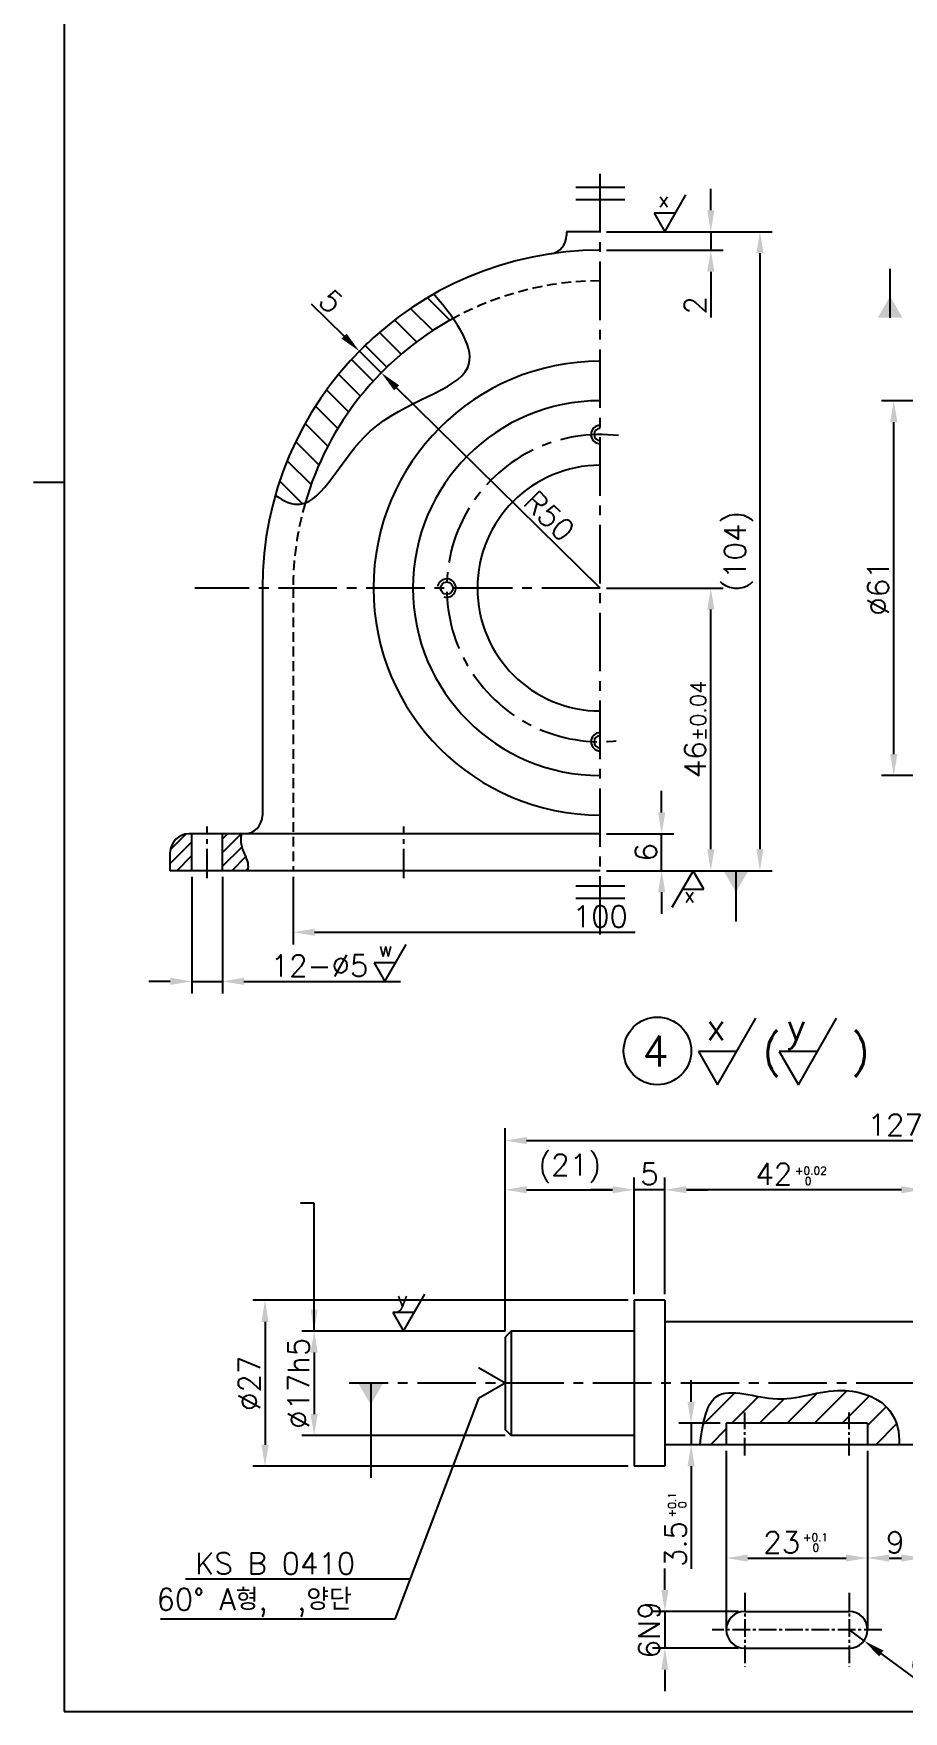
# Model space of a CAD drawing. Header units: millimetres. Extents: x 5 to 589, y 5 to 424.
# Drawn here: x 5 to 146.6, y 10 to 283.1 of the extents above; entities that cross this region are included whole.
import ezdxf

# ---------------------------------------------------------------- set-up
doc = ezdxf.new("R2010")
doc.units = ezdxf.units.MM
doc.header["$LTSCALE"] = 0.5
doc.linetypes.add('CENTER2', pattern=[28.575000000000003, 19.05, -3.175, 3.175, -3.175])
doc.linetypes.add('HIDDEN2', pattern=[4.762499999999999, 3.175, -1.5875])
doc.layers.get('0').update_dxf_attribs({"color": 4})
for name, color, linetype in [('cen', 1, 'CENTER2'), ('dim', 1, 'Continuous'), ('hid', 2, 'HIDDEN2'), ('hsp', 7, 'Continuous'), ('mod', 3, 'Continuous'), ('sg', 7, 'Continuous'), ('sm', 1, 'Continuous'), ('txt', 2, 'Continuous')]:
    doc.layers.add(name, color=color, linetype=linetype)
doc.styles.get("Standard").update_dxf_attribs({"font": 'romans.shx', "bigfont": 'whgtxt.shx'})
doc.dimstyles.new('dt', dxfattribs={"dimtxt": 3.5, "dimasz": 3.5, "dimexe": 2, "dimexo": 1, "dimgap": 0.8, "dimtad": 1, "dimdec": 1, "dimdsep": 46, "dimtxsty": 'Standard', "dimcen": 0, "dimclrt": 2, "dimadec": 0, "dimazin": 0, "dimtfac": 1, "dimtdec": 1, "dimtmove": 0, "dimatfit": 3, "dimldrblk": 'DATUMFILLED', "dimfxl": 0, "dimarcsym": 0})
doc.dimstyles.new('ISO-25', dxfattribs={"dimtxt": 3.5, "dimasz": 3.5, "dimexe": 2, "dimexo": 1, "dimgap": 0.8, "dimtad": 1, "dimdec": 1, "dimdsep": 46, "dimtxsty": 'Standard', "dimcen": 0, "dimclrt": 2, "dimadec": 0, "dimazin": 0, "dimtfac": 1, "dimtdec": 1, "dimtmove": 0, "dimatfit": 3, "dimfxl": 0, "dimarcsym": 0})
doc.dimstyles.new('pi', dxfattribs={"dimtxt": 3.5, "dimasz": 3.5, "dimexe": 2, "dimexo": 1, "dimgap": 0.8, "dimtad": 1, "dimdec": 1, "dimdsep": 46, "dimtxsty": 'Standard', "dimcen": 0, "dimclrt": 2, "dimadec": 0, "dimazin": 0, "dimtfac": 1, "dimtdec": 1, "dimtmove": 0, "dimatfit": 3, "dimfxl": 0, "dimarcsym": 0})

# ---------------------------------------------------------------- blocks, each defined once
blk = doc.blocks.new('*D36')
at = {"layer": 'Defpoints', "color": 0}
for p in [(145.0547796269655, 223.3240043358399), (185.0547796269656, 223.3240043358399), (185.0547796269657, 162.3240043358399)]:
    blk.add_point(p, dxfattribs=at)
at = {"layer": 'dim', "color": 0, "lineweight": -2}
for p, q in [((184.0547796269656, 223.3240043358399), (143.0547796269655, 223.3240043358399)), ((145.0547796269655, 165.8240043358399), (145.0547796269655, 219.8240043358399)), ((184.0547796269657, 162.3240043358399), (143.0547796269655, 162.3240043358399))]:
    blk.add_line(p, q, dxfattribs=at)
at = {"layer": 'dim', "color": 0}
for points in [[(144.4714462936322, 219.8240043358399), (145.6381129602989, 219.8240043358399), (145.0547796269655, 223.3240043358399)], [(144.4714462936322, 165.8240043358399), (145.6381129602989, 165.8240043358399), (145.0547796269655, 162.3240043358399)]]:
    blk.add_solid(points, dxfattribs=at)
at = {"layer": 'dim', "color": 2, "insert": (142.5047796269655, 192.82400433584), "char_height": 3.5, "attachment_point": 5, "rotation": 90}
blk.add_mtext('%%c61', dxfattribs=at)
blk = doc.blocks.new('*D37')
at = {"layer": 'Defpoints', "color": 0}
for p in [(97.26246210326553, 152.82400433584), (107.2624621032655, 152.82400433584), (97.26246210326553, 146.82400433584)]:
    blk.add_point(p, dxfattribs=at)
at = {"layer": 'dim', "color": 0, "lineweight": -2}
for p, q in [((107.2624621032655, 156.32400433584), (107.2624621032655, 159.82400433584)), ((98.26246210326553, 152.82400433584), (109.2624621032655, 152.82400433584)), ((107.2624621032655, 146.82400433584), (107.2624621032655, 152.82400433584)), ((98.26246210326553, 146.82400433584), (109.2624621032655, 146.82400433584)), ((107.2624621032655, 143.32400433584), (107.2624621032655, 139.82400433584))]:
    blk.add_line(p, q, dxfattribs=at)
at = {"layer": 'dim', "color": 0}
for points in [[(106.6791287699322, 156.32400433584), (107.8457954365989, 156.32400433584), (107.2624621032655, 152.82400433584)], [(106.6791287699322, 143.32400433584), (107.8457954365989, 143.32400433584), (107.2624621032655, 146.82400433584)]]:
    blk.add_solid(points, dxfattribs=at)
at = {"layer": 'dim', "color": 2, "insert": (104.7124621032655, 149.82400433584), "char_height": 3.5, "attachment_point": 5, "rotation": 90}
blk.add_mtext('6', dxfattribs=at)
blk = doc.blocks.new('*D38')
at = {"layer": 'Defpoints', "color": 0}
for p in [(97.26246210326553, 192.82400433584), (115.2624621032655, 192.82400433584), (97.26246210326553, 146.82400433584)]:
    blk.add_point(p, dxfattribs=at)
at = {"layer": 'dim', "color": 0, "lineweight": -2}
for p, q in [((98.26246210326553, 192.82400433584), (117.2624621032655, 192.82400433584)), ((115.2624621032655, 150.32400433584), (115.2624621032655, 189.32400433584)), ((98.26246210326553, 146.82400433584), (117.2624621032655, 146.82400433584))]:
    blk.add_line(p, q, dxfattribs=at)
at = {"layer": 'dim', "color": 0}
for points in [[(114.6791287699322, 189.32400433584), (115.8457954365988, 189.32400433584), (115.2624621032655, 192.82400433584)], [(114.6791287699322, 150.32400433584), (115.8457954365988, 150.32400433584), (115.2624621032655, 146.82400433584)]]:
    blk.add_solid(points, dxfattribs=at)
at = {"layer": 'dim', "color": 2, "insert": (112.7124621032655, 169.82400433584), "char_height": 3.5, "attachment_point": 5, "rotation": 90}
blk.add_mtext('46{\\H0.71429x;\\C1;%%P0.04}', dxfattribs=at)
blk = doc.blocks.new('*D39')
at = {"layer": 'Defpoints', "color": 0}
for p in [(97.2624621032655, 250.82400433584), (97.2624621032655, 247.8240043358399), (115.2624621032655, 247.8240043358399)]:
    blk.add_point(p, dxfattribs=at)
at = {"layer": 'dim', "color": 0, "lineweight": -2}
for p, q in [((115.2624621032655, 254.32400433584), (115.2624621032655, 257.82400433584)), ((98.2624621032655, 250.82400433584), (117.2624621032655, 250.82400433584)), ((115.2624621032655, 250.82400433584), (115.2624621032655, 247.8240043358399)), ((98.2624621032655, 247.8240043358399), (117.2624621032655, 247.8240043358399)), ((115.2624621032655, 244.3240043358399), (115.2624621032655, 236.8906710025066))]:
    blk.add_line(p, q, dxfattribs=at)
at = {"layer": 'dim', "color": 0}
for points in [[(114.6791287699322, 254.32400433584), (115.8457954365989, 254.32400433584), (115.2624621032655, 250.82400433584)], [(114.6791287699322, 244.3240043358399), (115.8457954365989, 244.3240043358399), (115.2624621032655, 247.8240043358399)]]:
    blk.add_solid(points, dxfattribs=at)
at = {"layer": 'dim', "color": 2, "insert": (112.7124621032655, 238.8573376691733), "char_height": 3.5, "attachment_point": 5, "rotation": 90}
blk.add_mtext('2', dxfattribs=at)
blk = doc.blocks.new('*D40')
at = {"layer": 'Defpoints', "color": 0}
for p in [(97.2624621032655, 250.82400433584), (97.26246210326553, 146.82400433584), (123.2624621032655, 146.82400433584)]:
    blk.add_point(p, dxfattribs=at)
at = {"layer": 'dim', "color": 0, "lineweight": -2}
for p, q in [((98.2624621032655, 250.82400433584), (125.2624621032656, 250.82400433584)), ((123.2624621032656, 247.32400433584), (123.2624621032655, 150.32400433584)), ((98.26246210326553, 146.82400433584), (125.2624621032655, 146.82400433584))]:
    blk.add_line(p, q, dxfattribs=at)
at = {"layer": 'dim', "color": 0}
for points in [[(122.6791287699322, 247.32400433584), (123.8457954365989, 247.32400433584), (123.2624621032656, 250.82400433584)], [(122.6791287699322, 150.32400433584), (123.8457954365989, 150.32400433584), (123.2624621032655, 146.82400433584)]]:
    blk.add_solid(points, dxfattribs=at)
at = {"layer": 'dim', "color": 2, "insert": (119.7957954365989, 198.82400433584), "char_height": 3.5, "attachment_point": 5, "rotation": 90}
blk.add_mtext('(104)', dxfattribs=at)
blk = doc.blocks.new('*D67')
at = {"layer": 'Defpoints', "color": 0}
for p in [(82.78349552004147, 71.9087808148081), (50.68631745723587, 54.9087808148081), (82.78349552004147, 54.9087808148081)]:
    blk.add_point(p, dxfattribs=at)
at = {"layer": 'dim', "color": 0, "lineweight": -2}
for p, q in [((81.78349552004147, 71.9087808148081), (48.68631745723587, 71.9087808148081)), ((50.68631745723587, 68.4087808148081), (50.68631745723587, 58.4087808148081)), ((81.78349552004147, 54.9087808148081), (48.68631745723587, 54.9087808148081))]:
    blk.add_line(p, q, dxfattribs=at)
at = {"layer": 'dim', "color": 0}
for points in [[(50.10298412390254, 68.4087808148081), (51.26965079056921, 68.4087808148081), (50.68631745723587, 71.9087808148081)], [(50.10298412390254, 58.4087808148081), (51.26965079056921, 58.4087808148081), (50.68631745723587, 54.9087808148081)]]:
    blk.add_solid(points, dxfattribs=at)
at = {"layer": 'dim', "color": 2, "insert": (48.13631745723587, 63.40878081480811), "char_height": 3.5, "attachment_point": 5, "rotation": 90}
blk.add_mtext('%%c17h5', dxfattribs=at)
blk = doc.blocks.new('*D68')
at = {"layer": 'Defpoints', "color": 0}
for p in [(102.7834955200415, 76.9087808148081), (42.68631745723587, 49.90878081480812), (102.7834955200415, 49.9087808148081)]:
    blk.add_point(p, dxfattribs=at)
at = {"layer": 'dim', "color": 0, "lineweight": -2}
for p, q in [((101.7834955200415, 76.9087808148081), (40.68631745723587, 76.90878081480811)), ((42.68631745723587, 73.40878081480811), (42.68631745723587, 53.40878081480812)), ((101.7834955200415, 49.9087808148081), (40.68631745723587, 49.90878081480812))]:
    blk.add_line(p, q, dxfattribs=at)
at = {"layer": 'dim', "color": 0}
for points in [[(42.10298412390254, 73.40878081480811), (43.26965079056921, 73.40878081480811), (42.68631745723587, 76.90878081480811)], [(42.10298412390254, 53.40878081480812), (43.26965079056921, 53.40878081480812), (42.68631745723587, 49.90878081480812)]]:
    blk.add_solid(points, dxfattribs=at)
at = {"layer": 'dim', "color": 2, "insert": (40.13631745723587, 63.40878081480813), "char_height": 3.5, "attachment_point": 5, "rotation": 90}
blk.add_mtext('%%c27', dxfattribs=at)
blk = doc.blocks.new('*D74')
at = {"layer": 'Defpoints', "color": 0}
for p in [(140.7834955200415, 53.4087808148081), (149.7834955200415, 54.4087808148081), (149.7834955200415, 34.96564548674496)]:
    blk.add_point(p, dxfattribs=at)
at = {"layer": 'dim', "color": 0, "lineweight": -2}
for p, q in [((140.7834955200415, 52.4087808148081), (140.7834955200415, 32.96564548674496)), ((149.7834955200415, 53.4087808148081), (149.7834955200415, 32.96564548674496)), ((144.2834955200415, 34.96564548674496), (146.2834955200415, 34.96564548674496))]:
    blk.add_line(p, q, dxfattribs=at)
at = {"layer": 'dim', "color": 0}
for points in [[(144.2834955200415, 35.5489788200783), (144.2834955200415, 34.38231215341163), (140.7834955200415, 34.96564548674496)], [(146.2834955200415, 35.5489788200783), (146.2834955200415, 34.38231215341163), (149.7834955200415, 34.96564548674496)]]:
    blk.add_solid(points, dxfattribs=at)
at = {"layer": 'dim', "color": 2, "insert": (145.2834955200415, 37.51564548674496), "char_height": 3.5, "attachment_point": 5}
blk.add_mtext('9', dxfattribs=at)
blk = doc.blocks.new('*D83')
at = {"layer": 'Defpoints', "color": 0}
for p in [(102.7834955200415, 94.9087808148081), (102.7834955200415, 76.9087808148081), (107.7834955200415, 76.9087808148081)]:
    blk.add_point(p, dxfattribs=at)
at = {"layer": 'dim', "color": 0, "lineweight": -2}
for p, q in [((102.7834955200415, 77.9087808148081), (102.7834955200415, 96.9087808148081)), ((107.7834955200415, 77.9087808148081), (107.7834955200415, 96.9087808148081)), ((99.28349552004147, 94.9087808148081), (95.78349552004147, 94.9087808148081)), ((107.7834955200415, 94.9087808148081), (102.7834955200415, 94.9087808148081)), ((111.2834955200415, 94.9087808148081), (114.7834955200415, 94.9087808148081))]:
    blk.add_line(p, q, dxfattribs=at)
at = {"layer": 'dim', "color": 0}
for points in [[(99.28349552004147, 95.49211414814143), (99.28349552004147, 94.32544748147477), (102.7834955200415, 94.9087808148081)], [(111.2834955200415, 95.49211414814143), (111.2834955200415, 94.32544748147477), (107.7834955200415, 94.9087808148081)]]:
    blk.add_solid(points, dxfattribs=at)
at = {"layer": 'dim', "color": 2, "insert": (105.2834955200415, 97.4587808148081), "char_height": 3.5, "attachment_point": 5}
blk.add_mtext('5', dxfattribs=at)
blk = doc.blocks.new('*D84')
at = {"layer": 'Defpoints', "color": 0}
for p in [(102.7834955200415, 94.9087808148081), (102.7834955200415, 76.9087808148081), (81.78349552004147, 70.9087808148081)]:
    blk.add_point(p, dxfattribs=at)
at = {"layer": 'dim', "color": 0, "lineweight": -2}
for p, q in [((81.78349552004147, 71.9087808148081), (81.78349552004147, 96.9087808148081)), ((102.7834955200415, 77.9087808148081), (102.7834955200415, 96.9087808148081)), ((85.28349552004147, 94.9087808148081), (99.28349552004147, 94.9087808148081))]:
    blk.add_line(p, q, dxfattribs=at)
at = {"layer": 'dim', "color": 0}
for points in [[(85.28349552004147, 95.49211414814143), (85.28349552004147, 94.32544748147477), (81.78349552004147, 94.9087808148081)], [(99.28349552004147, 95.49211414814143), (99.28349552004147, 94.32544748147477), (102.7834955200415, 94.9087808148081)]]:
    blk.add_solid(points, dxfattribs=at)
at = {"layer": 'dim', "color": 2, "insert": (92.28349552004147, 98.37544748147477), "char_height": 3.5, "attachment_point": 5}
blk.add_mtext('(21)', dxfattribs=at)
blk = doc.blocks.new('*D85')
at = {"layer": 'Defpoints', "color": 0}
for p in [(208.7834955200415, 102.9087808148081), (81.78349552004147, 70.9087808148081), (208.7834955200415, 70.9087808148081)]:
    blk.add_point(p, dxfattribs=at)
at = {"layer": 'dim', "color": 0, "lineweight": -2}
for p, q in [((81.78349552004147, 71.9087808148081), (81.78349552004147, 104.9087808148081)), ((208.7834955200415, 71.9087808148081), (208.7834955200415, 104.9087808148081)), ((85.28349552004147, 102.9087808148081), (205.2834955200415, 102.9087808148081))]:
    blk.add_line(p, q, dxfattribs=at)
at = {"layer": 'dim', "color": 0}
for points in [[(85.28349552004147, 103.4921141481414), (85.28349552004147, 102.3254474814748), (81.78349552004147, 102.9087808148081)], [(205.2834955200415, 103.4921141481414), (205.2834955200415, 102.3254474814748), (208.7834955200415, 102.9087808148081)]]:
    blk.add_solid(points, dxfattribs=at)
at = {"layer": 'dim', "color": 2, "insert": (145.2834955200415, 105.4587808148081), "char_height": 3.5, "attachment_point": 5}
blk.add_mtext('127', dxfattribs=at)
blk = doc.blocks.new('*D86')
at = {"layer": 'Defpoints', "color": 0}
for p in [(120.7834955200415, 26.28909229278065), (107.7834955200415, 20.28909229278065), (120.7834955200415, 20.28909229278065)]:
    blk.add_point(p, dxfattribs=at)
at = {"layer": 'dim', "color": 0, "lineweight": -2}
for p, q in [((107.7834955200415, 29.78909229278065), (107.7834955200415, 33.28909229278066)), ((119.7834955200415, 26.28909229278065), (105.7834955200415, 26.28909229278065)), ((107.7834955200415, 26.28909229278065), (107.7834955200415, 20.28909229278065)), ((119.7834955200415, 20.28909229278065), (105.7834955200415, 20.28909229278065)), ((107.7834955200415, 16.78909229278065), (107.7834955200415, 13.28909229278066))]:
    blk.add_line(p, q, dxfattribs=at)
at = {"layer": 'dim', "color": 0}
for points in [[(107.2001621867081, 29.78909229278065), (108.3668288533748, 29.78909229278065), (107.7834955200415, 26.28909229278065)], [(107.2001621867081, 16.78909229278065), (108.3668288533748, 16.78909229278065), (107.7834955200415, 20.28909229278065)]]:
    blk.add_solid(points, dxfattribs=at)
at = {"layer": 'dim', "color": 2, "insert": (105.2334955200415, 23.28909229278067), "char_height": 3.5, "attachment_point": 5, "rotation": 90}
blk.add_mtext('6N9', dxfattribs=at)
blk = doc.blocks.new('*D87')
at = {"layer": 'Defpoints', "color": 0}
for p in [(137.7834955200415, 23.28909229278063), (140.1989784640441, 21.50992334430182)]:
    blk.add_point(p, dxfattribs=at)
at = {"layer": 'dim', "color": 0, "lineweight": -2}
for p, q in [((137.7834955200415, 23.28909229278063), (140.1989784640441, 21.50992334430182)), ((152.6252962759695, 12.35708753157127), (143.017041898714, 19.43422623774306))]:
    blk.add_line(p, q, dxfattribs=at)
at = {"layer": 'dim', "color": 0}
blk.add_solid([(143.3629914164738, 19.90390347685471), (142.6710923809542, 18.96454899863141), (140.1989784640441, 21.50992334430182)], dxfattribs=at)
at = {"layer": 'dim', "color": 2, "insert": (151.2861293673635, 17.64903306666989), "char_height": 3.5, "attachment_point": 5, "rotation": 323.6258050299211}
blk.add_mtext('(R)', dxfattribs=at)
blk = doc.blocks.new('*D111')
at = {"layer": 'Defpoints', "color": 0}
for p in [(58.04219028832536, 231.382664566224), (58.04219028832539, 231.3826645662241), (61.60766954422901, 227.8773318180073)]:
    blk.add_point(p, dxfattribs=at)
at = {"layer": 'dim', "color": 0, "lineweight": -2}
for p, q in [((55.54635480919283, 233.8363974899758), (50.24567564874941, 239.0476588423247)), ((58.7432568379687, 232.0957604174048), (59.44432338761207, 232.8088562685855)), ((61.60766954422901, 227.8773318180073), (58.04219028832539, 231.3826645662241)), ((62.30873609387235, 228.5904276691881), (63.0098026435157, 229.3035235203688)), ((64.10350502336156, 225.4235988942556), (66.5993405024941, 222.9698659705039))]:
    blk.add_line(p, q, dxfattribs=at)
at = {"layer": 'dim', "color": 0}
for points in [[(55.9553102964848, 234.2523700698312), (55.13739932190087, 233.4204249101204), (58.04219028832539, 231.3826645662241)], [(64.51246051065353, 225.839571474111), (63.6945495360696, 225.0076263144002), (61.60766954422901, 227.8773318180073)]]:
    blk.add_solid(points, dxfattribs=at)
at = {"layer": 'dim', "color": 2, "insert": (53.43581719099541, 239.487289048537), "char_height": 3.5, "attachment_point": 5, "rotation": 315.4873638171556}
blk.add_mtext('5', dxfattribs=at)
blk = doc.blocks.new('_DatumFilled')
at = {"color": 0, "linetype": 'ByBlock'}
blk.add_solid([(0, 0.57735027), (-1, 0), (0, -0.57735027)], dxfattribs=at)

msp = doc.modelspace()

# ---------------------------------------------------------------- hatches: boundary and pattern name
at = {"layer": 'hsp'}
h = msp.add_hatch(dxfattribs=at)
h.set_pattern_fill('ANSI31', color=256, angle=90, style=0)
h.set_pattern_definition([(135, (-60.93118701661933, 55.85282459361065), (-2.245064030267288, -2.245064030267288), [])])
edge = h.paths.add_edge_path()
edge.add_spline(control_points=[(73.29487602938212, 236.7051485528153), (72.39923472188434, 237.9818546676889), (71.32986186575368, 239.3155856778855), (70.15953271260986, 240.6824541482305)], knot_values=[59.16561264151659, 59.16561264151659, 59.16561264151659, 59.16561264151659, 63.46971076993881, 63.46971076993881, 63.46971076993881, 63.46971076993881], degree=3, periodic=0)
edge.add_arc((97.26246210326553, 192.82400433584), 54.99999999999996, 119.5235024524826, 164.0731067236204)
edge.add_spline(control_points=[(44.37376835146941, 207.9165877206923), (45.81599505522546, 206.9239812780147), (47.47766936173448, 206.2284963440513), (48.95806859331739, 206.5693142123671), (49.21448174626698, 206.6584390410774)], knot_values=[7.902582469542152, 7.902582469542152, 7.902582469542152, 7.902582469542152, 13.24080042738126, 14.38293565253486, 14.38293565253486, 14.38293565253486, 14.38293565253486], degree=3, periodic=0)
edge.add_arc((97.26246210326553, 192.82400433584), 49.99999999999996, 118.64307048046979, 163.9373253843087, ccw=False)
h = msp.add_hatch(dxfattribs=at)
h.set_pattern_fill('ANSI31', color=256, scale=0.5, style=0)
h.set_pattern_definition([(45, (0, 15.24394818033329), (-1.122532015133644, 1.122532015133644), [])])
h.paths.add_polyline_path([(30.76246210326563, 152.8240043358399), (30.26246210326553, 152.82400433584, 0.4142135623730951), (27.26246210326553, 149.82400433584), (27.26246210326553, 146.82400433584), (30.76246210326563, 146.82400433584)])
edge = h.paths.add_edge_path()
edge.add_spline(control_points=[(39.83153353761352, 146.82400433584), (39.90004363730144, 147.107810783716), (40.04098678949565, 148.3814422573063), (38.71924389237574, 150.3470636744917), (38.72526059855873, 152.1037709454371), (38.82818898290982, 152.8240043358351)], knot_values=[2.516984567645348, 2.516984567645348, 2.516984567645348, 2.516984567645348, 3.42928651077905, 6.605731268850412, 8.777596521693749, 8.777596521693749, 8.777596521693749, 8.777596521693749], degree=3, periodic=0)
edge.add_line((38.82818898291028, 152.82400433584), (35.76246210326563, 152.82400433584))
edge.add_line((35.76246210326563, 152.82400433584), (35.76246210326563, 146.82400433584))
edge.add_line((35.76246210326563, 146.82400433584), (39.83153353761352, 146.82400433584))
h = msp.add_hatch(dxfattribs=at)
h.set_pattern_fill('ANSI31', color=256, style=0)
h.set_pattern_definition([(45, (-43.84938332287857, -15.83830743900899), (-2.245064030267288, 2.245064030267288), [])])
edge = h.paths.add_edge_path()
edge.add_line((140.7834955200415, 56.9087808148081), (140.7834955200415, 53.40878081480809))
edge.add_line((140.7834955200415, 53.40878081480809), (145.9065120695909, 53.40878081480809))
edge.add_spline(control_points=[(145.906512069591, 53.4087808148082), (146.0646218026752, 55.34024384392444), (144.8312313030504, 60.47340539789681), (135.2593332071888, 63.60581318751647), (126.728744609272, 59.12870093538797), (116.4922881128599, 63.49064500265101), (114.0190972107593, 57.5732110051934), (113.6817537107518, 55.00203491550199), (113.5407216394947, 53.40878081480808)], knot_values=[1.461078346155688, 1.461078346155688, 1.461078346155688, 1.461078346155688, 7.132027719533014, 15.55907571445913, 26.93877718310541, 36.56996816641263, 39.52467238084156, 44.39707335124444, 44.39707335124444, 44.39707335124444, 44.39707335124444], degree=3, periodic=0)
edge.add_line((113.5407216394947, 53.40878081480809), (117.7834955200415, 53.40878081480808))
edge.add_line((117.7834955200415, 53.40878081480808), (117.7834955200415, 56.9087808148081))
edge.add_line((117.7834955200415, 56.9087808148081), (140.7834955200415, 56.9087808148081))

# ---------------------------------------------------------------- linework, layer by layer
for p, q in [((10, 410), (10, 10)), ((10, 10), (584, 10))]:
    msp.add_line(p, q)
at = {"layer": 'cen'}
for p, q in [((97.26246210326553, 136.42400433584), (97.2624621032655, 261.2240043358399)), ((97.26246210326553, 192.82400433584), (31.26246210326556, 192.82400433584)), ((234.1834955200414, 63.4087808148081), (56.38349552004145, 63.4087808148081))]:
    msp.add_line(p, q, dxfattribs=at)
at = {"layer": 'cen', "ltscale": 0.5}
for p, q in [((33.26246210326565, 145.62400433584), (33.26246210326565, 154.0240043358399)), ((65.26246210326562, 145.62400433584), (65.26246210326562, 154.02400433584))]:
    msp.add_line(p, q, dxfattribs=at)
at = {"layer": 'cen', "ltscale": 0.3}
for p, q in [((120.7834955200415, 51.6587808148081), (120.7834955200415, 58.6587808148081)), ((137.7834955200415, 51.6587808148081), (137.7834955200415, 58.6587808148081)), ((120.7834955200415, 29.28909229278065), (120.7834955200415, 17.28909229278065)), ((137.7834955200415, 29.28909229278065), (137.7834955200415, 17.28909229278065)), ((143.0834955200415, 23.28909229278065), (115.4834955200415, 23.28909229278065))]:
    msp.add_line(p, q, dxfattribs=at)
at = {"layer": 'cen'}
msp.add_arc((97.26246210326553, 192.82400433584), 24.99999999999997, 83.12450645843013, 276.8754935415699, dxfattribs=at)
at = {"layer": 'dim'}
for p, q in [((97.26246210326553, 192.8240043358397), (64.1035050233615, 225.4235988942556)), ((30.76246210326563, 145.82400433584), (30.76246210326563, 126.82400433584)), ((35.76246210326563, 145.82400433584), (35.76246210326563, 126.82400433584)), ((47.26246210326556, 145.82400433584), (47.26246210326556, 134.82400433584)), ((50.76246210326556, 136.82400433584), (102.9410168796967, 136.82400433584)), ((27.26246210326563, 128.82400433584), (23.76246210326563, 128.82400433584)), ((30.76246210326563, 128.82400433584), (35.76246210326563, 128.82400433584)), ((39.26246210326563, 128.82400433584), (64.76167920206899, 128.82400433584)), ((107.7834955200415, 77.9087808148081), (107.7834955200415, 96.9087808148081)), ((146.2834955200415, 94.9087808148081), (111.2834955200415, 94.9087808148081)), ((112.0576024050047, 60.4087808148081), (112.0576024050047, 63.9087808148081)), ((77.45336850111927, 60.9087808148081), (63.84095620091139, 25.02198353995278)), ((116.7834955200415, 56.9087808148081), (110.0576024050047, 56.9087808148081)), ((112.0576024050047, 56.9087808148081), (112.0576024050047, 53.40878081480808)), ((112.5407216394947, 53.40878081480808), (110.0576024050047, 53.40878081480808)), ((117.7834955200415, 52.4087808148081), (117.7834955200415, 23.28909229278065)), ((140.7834955200415, 52.4087808148081), (140.7834955200415, 23.28909229278065)), ((112.0576024050047, 49.90878081480808), (112.0576024050047, 33.19544748147476)), ((121.2834955200415, 34.96564548674496), (137.2834955200415, 34.96564548674496)), ((66.30834539261718, 31.5268332145077), (29.7145652863037, 31.5268332145077)), ((59.77650030276064, 25.02198353995277), (25.67441696942731, 25.02198353995277)), ((63.84095620091139, 25.02198353995278), (59.77650030276064, 25.02198353995277))]:
    msp.add_line(p, q, dxfattribs=at)
for points in [[(64.51246051065347, 225.839571474111), (63.69454953606954, 225.0076263144002), (61.60766954422895, 227.8773318180073)], [(50.76246210326556, 137.4073376691733), (50.76246210326556, 136.2406710025066), (47.26246210326556, 136.82400433584)], [(27.26246210326563, 129.4073376691733), (27.26246210326563, 128.2406710025066), (30.76246210326563, 128.82400433584)], [(39.26246210326563, 129.4073376691733), (39.26246210326563, 128.2406710025066), (35.76246210326563, 128.82400433584)], [(111.2834955200415, 95.49211414814143), (111.2834955200415, 94.32544748147477), (107.7834955200415, 94.9087808148081)], [(146.2834955200415, 95.49211414814143), (146.2834955200415, 94.32544748147477), (149.7834955200415, 94.9087808148081)], [(111.4742690716713, 60.4087808148081), (112.640935738338, 60.4087808148081), (112.0576024050047, 56.9087808148081)], [(111.4742690716713, 49.90878081480808), (112.640935738338, 49.90878081480808), (112.0576024050047, 53.40878081480808)], [(121.2834955200415, 35.54897882007829), (121.2834955200415, 34.38231215341163), (117.7834955200415, 34.96564548674496)], [(137.2834955200415, 35.54897882007829), (137.2834955200415, 34.38231215341163), (140.7834955200415, 34.96564548674496)]]:
    msp.add_solid(points, dxfattribs=at)
at = {"layer": 'hid'}
msp.add_line((47.26246210326556, 192.82400433584), (47.26246210326556, 146.82400433584), dxfattribs=at)
for start, end in [(90, 118.6430704804696), (163.9373253843116, 180)]:
    msp.add_arc((97.26246210326553, 192.82400433584), 49.99999999999997, start, end, dxfattribs=at)
at = {"layer": 'hsp'}
for points, knots in [([(44.37376835146941, 207.9165877206923), (45.81599505522546, 206.9239812780147), (51.39723339360005, 204.5879836869146), (58.01533059774678, 222.0964901418541), (80.65110535383917, 226.1350372604877), (74.19215045842412, 235.9726184281678), (70.15953271260986, 240.6824541482305)], [7.902582469542152, 7.902582469542152, 7.902582469542152, 7.902582469542152, 13.24080042738126, 29.66881878278937, 48.63902621783987, 63.46971076993881, 63.46971076993881, 63.46971076993881, 63.46971076993881]), ([(38.82818898290982, 152.8240043358351), (38.72526059855873, 152.1037709454371), (38.71924389237574, 150.3470636744917), (40.04098678949565, 148.3814422573063), (39.90004363730144, 147.107810783716), (39.83153353761352, 146.82400433584)], [2.516984567645348, 2.516984567645348, 2.516984567645348, 2.516984567645348, 4.688849820488685, 7.865294578560047, 8.777596521693749, 8.777596521693749, 8.777596521693749, 8.777596521693749]), ([(113.5407216394947, 53.40878081480808), (113.6817537107518, 55.00203491550199), (114.0190972107593, 57.5732110051934), (116.4922881128599, 63.49064500265101), (126.728744609272, 59.12870093538797), (135.2593332071888, 63.60581318751647), (144.8312313030504, 60.47340539789681), (146.0646218026752, 55.34024384392444), (145.906512069591, 53.4087808148082)], [1.461078346155686, 1.461078346155686, 1.461078346155686, 1.461078346155686, 6.333479316558576, 9.288183530987503, 18.91937451429472, 30.299075982941, 38.72612397786712, 44.39707335124444, 44.39707335124444, 44.39707335124444, 44.39707335124444])]:
    msp.add_open_spline(points, degree=3, knots=knots, dxfattribs=at)
at = {"layer": 'mod'}
for p, q in [((97.2624621032655, 250.82400433584), (91.76246210326559, 250.82400433584)), ((91.76246210326559, 250.82400433584), (91.76246210326559, 250.1977788325557)), ((10, 210), (5, 210)), ((42.26246210326556, 192.82400433584), (42.26246210326553, 155.82400433584)), ((97.26246210326553, 152.82400433584), (30.26246210326553, 152.82400433584)), ((30.76246210326563, 146.82400433584), (30.76246210326563, 152.82400433584)), ((35.76246210326563, 146.82400433584), (35.76246210326563, 152.82400433584)), ((27.26246210326553, 146.82400433584), (27.26246210326553, 149.82400433584)), ((97.26246210326553, 146.82400433584), (27.26246210326553, 146.82400433584)), ((116.347231272347, 112.00515176515), (122.5752312723469, 122.80515176515)), ((129.5152423209097, 112.00515176515), (135.7432423209095, 122.80515176515)), ((119.4612312723469, 117.40515176515), (113.233231272347, 117.40515176515)), ((113.233231272347, 117.40515176515), (116.347231272347, 112.00515176515)), ((132.6292423209096, 117.40515176515), (126.4012423209097, 117.40515176515)), ((126.4012423209097, 117.40515176515), (129.5152423209097, 112.00515176515)), ((107.7834955200415, 76.9087808148081), (102.7834955200415, 76.9087808148081)), ((102.7834955200415, 76.9087808148081), (102.7834955200415, 49.9087808148081)), ((107.7834955200415, 76.9087808148081), (107.7834955200415, 49.9087808148081)), ((82.78349552004147, 71.9087808148081), (81.78349552004147, 70.9087808148081)), ((102.7834955200415, 71.9087808148081), (82.78349552004147, 71.9087808148081)), ((82.78349552004147, 71.9087808148081), (82.78349552004147, 54.9087808148081)), ((148.7834955200415, 73.4087808148081), (107.7834955200415, 73.4087808148081)), ((81.78349552004147, 70.9087808148081), (81.78349552004147, 55.9087808148081)), ((81.78349552004147, 63.4087808148081), (77.45336850111927, 65.9087808148081)), ((81.78349552004147, 63.4087808148081), (77.45336850111927, 60.9087808148081)), ((82.78349552004147, 54.9087808148081), (81.78349552004147, 55.9087808148081)), ((102.7834955200415, 54.9087808148081), (82.78349552004147, 54.9087808148081)), ((117.7834955200415, 56.9087808148081), (117.7834955200415, 53.4087808148081)), ((140.7834955200415, 56.9087808148081), (117.7834955200415, 56.9087808148081)), ((140.7834955200415, 56.9087808148081), (140.7834955200415, 53.4087808148081)), ((148.7834955200415, 53.4087808148081), (107.7834955200415, 53.4087808148081)), ((107.7834955200415, 49.9087808148081), (102.7834955200415, 49.9087808148081)), ((120.7834955200415, 26.28909229278065), (137.7834955200415, 26.28909229278065)), ((120.7834955200415, 20.28909229278065), (137.7834955200415, 20.28909229278065))]:
    msp.add_line(p, q, dxfattribs=at)
msp.add_circle((72.26246210326556, 192.82400433584), 1, dxfattribs=at)
for centre, radius, start, end in [((88.76246210326559, 250.1977788325557), 3, 278.4271464367406, 0), ((97.26246210326553, 192.82400433584), 54.99999999999997, 90, 180), ((97.26246210326553, 192.82400433584), 49.99999999999997, 118.6430704804696, 163.9373253843116), ((97.26246210326553, 192.82400433584), 36.92893218813452, 90, 270), ((97.26246210326553, 192.82400433584), 30.49999999999997, 90, 270), ((97.26246210326553, 217.8240043358399), 1, 90, 270), ((97.26246210326553, 192.82400433584), 20, 90, 270), ((97.26246210326553, 167.82400433584), 1, 90, 270), ((39.26246210326553, 155.82400433584), 3, 270, 0), ((30.26246210326553, 149.82400433584), 3, 90, 180), ((120.7834955200415, 23.28909229278065), 3, 90, 270), ((137.7834955200415, 23.28909229278065), 3, 270, 90)]:
    msp.add_arc(centre, radius, start, end, dxfattribs=at)
at = {"layer": 'sg'}
for p, q in [((107.7624621032655, 250.82400433584), (111.2224621032655, 256.82400433584)), ((109.4924621032655, 253.82400433584), (106.0324621032655, 253.82400433584)), ((106.0324621032655, 253.82400433584), (107.7624621032655, 250.82400433584)), ((112.3877650508598, 146.82400433584), (108.9277650508599, 140.82400433584)), ((114.1177650508598, 143.82400433584), (112.3877650508598, 146.82400433584)), ((110.6577650508598, 143.82400433584), (114.1177650508598, 143.82400433584)), ((62.19409647396878, 128.82400433584), (65.6540964739687, 134.82400433584)), ((63.92409647396875, 131.82400433584), (60.46409647396877, 131.82400433584)), ((60.46409647396877, 131.82400433584), (62.19409647396878, 128.82400433584)), ((65.23490648863867, 71.9087808148081), (68.6949064886386, 77.9087808148081)), ((66.96490648863863, 74.9087808148081), (63.50490648863865, 74.9087808148081)), ((63.50490648863865, 74.9087808148081), (65.23490648863867, 71.9087808148081))]:
    msp.add_line(p, q, dxfattribs=at)
msp.add_circle((106.5742392221432, 117.50515176515), 5.5, dxfattribs=at)
at = {"layer": 'sm'}
for centre, start, end in [((97.26246210326553, 217.8240043358399), 90, 270), ((72.26246210326556, 192.82400433584), 251.1555591103438, 169.6975606637349), ((97.26246210326553, 167.82400433584), 90, 270)]:
    msp.add_arc(centre, 1.5, start, end, dxfattribs=at)
at = {"layer": 'txt'}
for p, q in [((93.26246210326548, 258.0888955033903), (101.2624621032655, 258.0888955033903)), ((93.26246210326548, 256.0888955033903), (101.2624621032655, 256.0888955033903)), ((93.26246210326548, 144.3869464269186), (101.2624621032655, 144.3869464269186)), ((93.26246210326548, 142.3869464269186), (101.2624621032655, 142.3869464269186))]:
    msp.add_line(p, q, dxfattribs=at)

# ---------------------------------------------------------------- texts
at = {"layer": 'dim', "color": 2}
for s, p in [('42', (122.5301621867081, 95.7087808148081)), ('23', (123.8101621867081, 35.76564548674496)), ('KS B 0410', (31.28900030276064, 32.32198353995278)), ('60° A형,  ,양단', (25.00775030276065, 26.48865020661944))]:
    msp.add_text(s, height=3.5, dxfattribs=at).set_placement(p)
at = {"layer": 'dim', "color": 1}
for s, p in [('+0.02', (128.9568288533748, 97.3887808148081)), ('0', (130.55491636381, 95.7087808148081)), ('+0.1', (130.2368288533748, 37.72564548674496)), ('0', (131.8418673379865, 36.04564548674496))]:
    msp.add_text(s, height=1.26, dxfattribs=at).set_placement(p)
for s, p in [('+0.1', (109.5776024050047, 41.5887808148081)), ('0', (111.2576024050047, 43.08802188403411))]:
    msp.add_text(s, height=1.26, rotation=90, dxfattribs=at).set_placement(p)
at = {"layer": 'dim', "color": 2}
msp.add_text('3.5', height=3.5, rotation=90, dxfattribs=at).set_placement((111.2576024050047, 33.49544748147477))
at = {"layer": 'dim', "color": 2, "insert": (88.95885153043939, 204.5634971403653), "char_height": 3.5, "attachment_point": 5, "rotation": 315.48736381715554}
msp.add_mtext('R50', dxfattribs=at)
at = {"layer": 'dim', "color": 2, "char_height": 3.5, "attachment_point": 5}
for s, insert in [('100', (97.26246210326556, 139.37400433584)), ('12-%%c5', (51.56246210326563, 131.37400433584))]:
    msp.add_mtext(s, dxfattribs=dict(at, insert=insert))
at = {"layer": 'mod'}
for s, height, p in [('4    (   )', 5, (104.1213661167571, 114.9449321151037)), ('x', 4.5, (114.4740997019367, 119.2394739266223)), ('y', 4.5, (127.6421107504993, 119.2394739266223))]:
    msp.add_text(s, height=height, dxfattribs=at).set_placement(p)
at = {"layer": 'sg'}
for s, p in [('x', (106.7218334530376, 254.8430722033246)), ('x', (110.9103962138021, 141.6449495336477)), ('w', (61.15346782374081, 132.8430722033246)), ('y', (64.1942778384107, 75.92784868229273))]:
    msp.add_text(s, height=2.5, dxfattribs=at).set_placement(p)

# ---------------------------------------------------------------- dimensions: what is measured, and where the dimension line sits
at = {"layer": 'dim'}
for base, p1, p2, text, picture, middle in [((115.2624621032655, 247.8240043358399), (97.2624621032655, 250.82400433584), (97.2624621032655, 247.8240043358399), '2', '*D39', (112.7124621032655, 238.8573376691733)), ((123.2624621032655, 146.82400433584), (97.2624621032655, 250.82400433584), (97.26246210326553, 146.82400433584), '(<>)', '*D40', (119.7957954365989, 198.82400433584)), ((115.2624621032655, 192.82400433584), (97.26246210326553, 146.82400433584), (97.26246210326553, 192.82400433584), '<>{\\H0.71429x;\\C1;%%P0.04}', '*D38', (112.7124621032655, 169.82400433584))]:
    dim = msp.add_linear_dim(base=base, p1=p1, p2=p2, angle=90, text=text, dimstyle='ISO-25', dxfattribs=at)
    dim.commit()
    dim.dimension.update_dxf_attribs({"geometry": picture, "text_midpoint": middle})
dim = msp.add_linear_dim(base=(58.04219028832539, 231.3826645662241), p1=(61.607669544229, 227.8773318180073), p2=(58.04219028832537, 231.3826645662241), angle=135.48736381715503, dimstyle='ISO-25', dxfattribs=at)
dim.commit()
dim.dimension.update_dxf_attribs({"geometry": '*D111', "text_midpoint": (51.64809748940485, 237.6688946280261), "dimtype": 161})
for base, p1, p2, picture, middle in [((145.0547796269655, 223.3240043358399), (185.0547796269657, 162.3240043358399), (185.0547796269656, 223.3240043358399), '*D36', (142.5047796269655, 192.82400433584)), ((42.68631745723587, 49.90878081480812), (102.7834955200415, 76.9087808148081), (102.7834955200415, 49.9087808148081), '*D68', (40.13631745723587, 63.40878081480813))]:
    dim = msp.add_linear_dim(base=base, p1=p1, p2=p2, angle=90, dimstyle='pi', override={"dimpost": '%%c<>'}, dxfattribs=at)
    dim.commit()
    dim.dimension.update_dxf_attribs({"geometry": picture, "text_midpoint": middle})
dim = msp.add_linear_dim(base=(107.2624621032655, 152.82400433584), p1=(97.26246210326553, 146.82400433584), p2=(97.26246210326553, 152.82400433584), angle=90, dimstyle='ISO-25', dxfattribs=at)
dim.commit()
dim.dimension.update_dxf_attribs({"geometry": '*D37', "text_midpoint": (104.7124621032655, 149.82400433584)})
for base, p1, p2, picture, middle in [((208.7834955200415, 102.9087808148081), (81.78349552004147, 70.9087808148081), (208.7834955200415, 70.9087808148081), '*D85', (145.2834955200415, 105.4587808148081)), ((102.7834955200415, 94.9087808148081), (107.7834955200415, 76.9087808148081), (102.7834955200415, 76.9087808148081), '*D83', (105.2834955200415, 97.4587808148081)), ((149.7834955200415, 34.96564548674496), (140.7834955200415, 53.4087808148081), (149.7834955200415, 54.4087808148081), '*D74', (145.2834955200415, 37.51564548674496))]:
    dim = msp.add_linear_dim(base=base, p1=p1, p2=p2, dimstyle='ISO-25', dxfattribs=at)
    dim.commit()
    dim.dimension.update_dxf_attribs({"geometry": picture, "text_midpoint": middle})
dim = msp.add_linear_dim(base=(102.7834955200415, 94.9087808148081), p1=(81.78349552004147, 70.9087808148081), p2=(102.7834955200415, 76.9087808148081), text='(<>)', dimstyle='ISO-25', dxfattribs=at)
dim.commit()
dim.dimension.update_dxf_attribs({"geometry": '*D84', "text_midpoint": (92.28349552004147, 98.37544748147477)})
dim = msp.add_linear_dim(base=(50.68631745723587, 54.9087808148081), p1=(82.78349552004147, 71.9087808148081), p2=(82.78349552004147, 54.9087808148081), angle=90, text='<>h5', dimstyle='pi', override={"dimpost": '%%c<>'}, dxfattribs=at)
dim.commit()
dim.dimension.update_dxf_attribs({"geometry": '*D67', "text_midpoint": (48.13631745723587, 63.40878081480811)})
dim = msp.add_linear_dim(base=(107.7834955200415, 20.28909229278065), p1=(120.7834955200415, 26.28909229278065), p2=(120.7834955200415, 20.28909229278065), angle=90, text='<>N9', dimstyle='ISO-25', dxfattribs=at)
dim.commit()
dim.dimension.update_dxf_attribs({"geometry": '*D86', "text_midpoint": (107.7834955200415, 23.28909229278067), "dimtype": 160})
dim = msp.add_radius_dim(center=(137.7834955200415, 23.28909229278063), mpoint=(140.1989784640441, 21.50992334430182), text='(R)', dimstyle='ISO-25', dxfattribs=at)
dim.commit()
dim.dimension.update_dxf_attribs({"geometry": '*D87', "text_midpoint": (151.2861293673635, 17.64903306666989)})

# ---------------------------------------------------------------- leaders
at = {"layer": 'sg'}
for points in [[(144.4530301932682, 236.8151087723047), (144.4530301932682, 244.7737067351986)], [(119.3527410765905, 146.82400433584), (119.3527410765905, 138.5707298198274)], [(59.89191118829565, 63.4087808148081), (59.89191118829565, 48.00996416273915)]]:
    msp.add_leader(points, dimstyle='dt', dxfattribs=at)
msp.add_leader([(50.68631745723587, 71.9087808148081), (50.68631745723587, 92.72815649961558), (48.44766503301435, 92.72815649961558)], dimstyle='ISO-25', override={"dimgap": 0.8, "dimtad": 1}, dxfattribs=at)

doc.saveas('drawing.dxf')
